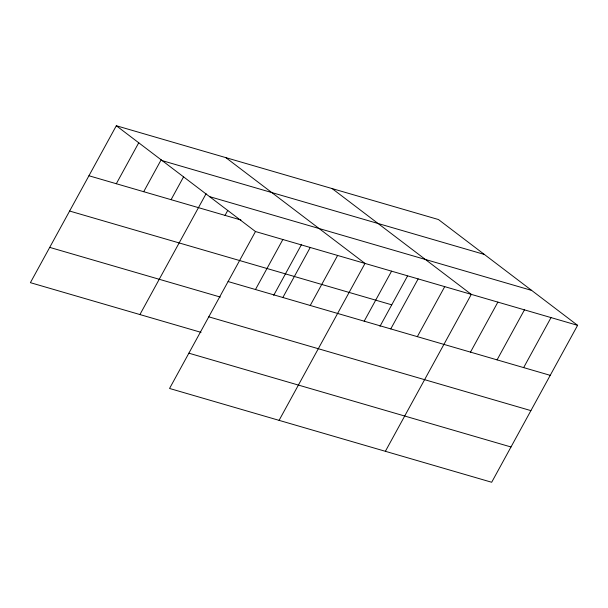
<?xml version="1.0" encoding="UTF-8"?>
<svg xmlns="http://www.w3.org/2000/svg" width="608" height="608" viewBox="0 0 608 608"><rect width="100%" height="100%" fill="white"/><g stroke="black" fill="none" stroke-linecap="round" stroke-linejoin="round"><path stroke-width="0.91" d="M577.6 325.333L255.474 231.534L169.556 388.466L491.682 482.258L577.6 325.333L438.444 219.534L116.318 125.742L30.4 282.667L201.043 332.356M116.318 183.73L138.761 142.736M143.693 191.702L161.204 159.722M171.076 199.675L183.646 176.715M139.924 314.556L206.089 193.709M225.036 215.384L227.726 210.467M255.474 289.522L282.857 239.506M273.684 295.359L301.614 244.34M282.857 297.494L310.232 247.479M310.232 305.467L337.615 255.451M279.08 420.356L364.998 263.424L225.842 157.632M364.192 321.176L391.575 271.16M379.985 326.314L407.466 276.116M390.769 328.913L418.144 278.905M417.339 336.65L444.722 286.642M385.381 451.303L471.299 294.378L332.143 188.586M470.493 352.131L497.876 302.115M497.07 359.868L524.446 309.852M523.648 367.604L551.023 317.589M162.237 160.656L484.363 254.448M209.555 196.627L531.681 290.419M88.935 175.758L240.981 220.028M69.616 211.037L391.742 304.828M228.091 281.55L550.217 375.341M49.719 247.388L220.362 297.076M208.78 316.829L530.906 410.62M188.875 353.18L511.001 446.979M116.318 125.742L255.474 231.534"/></g></svg>
